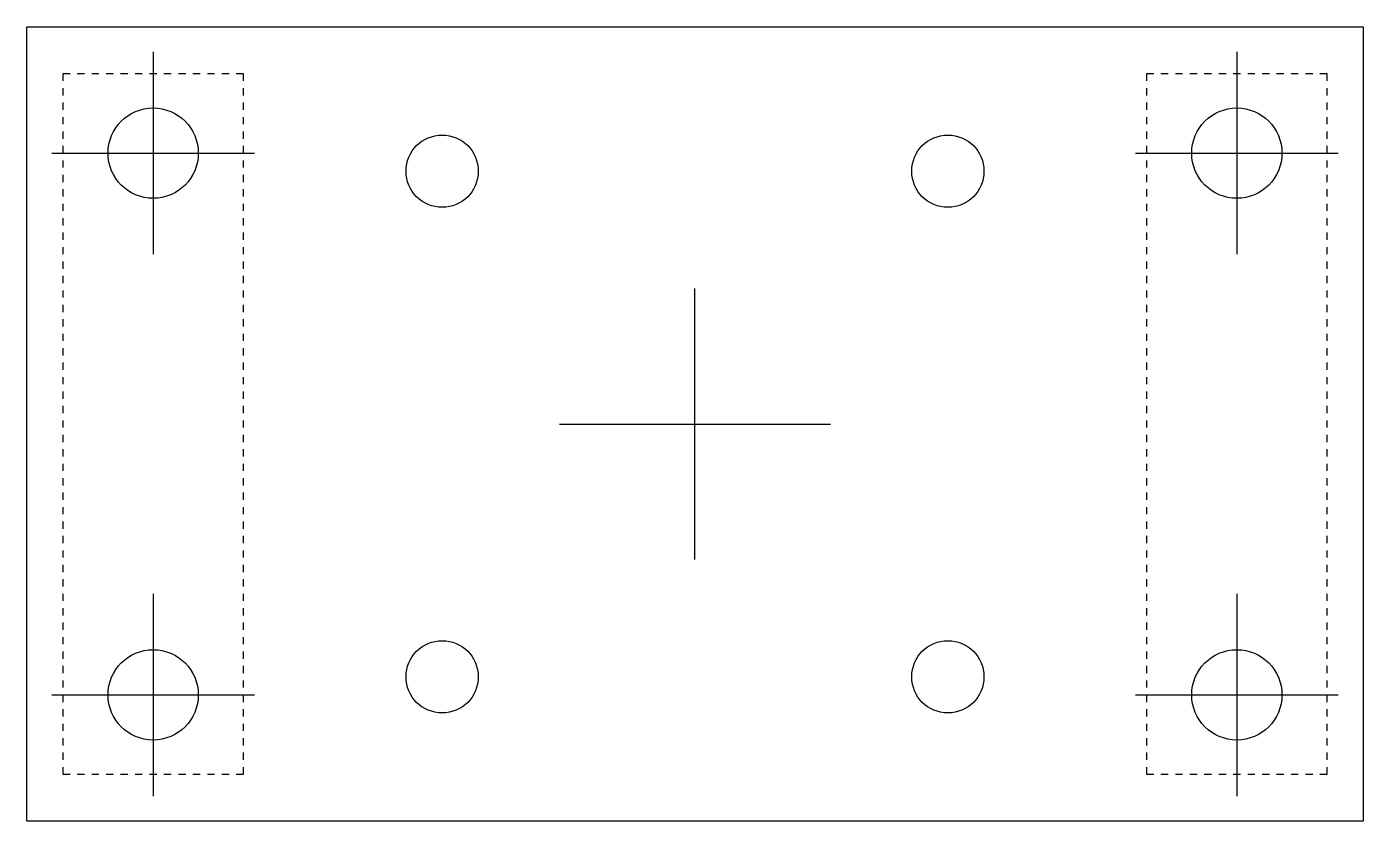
# Model space of a CAD drawing. Header units: millimetres. Extents: x -185 to 185, y -110 to 110.
import ezdxf

# ---------------------------------------------------------------- set-up
doc = ezdxf.new("R2010")
doc.units = ezdxf.units.MM
doc.linetypes.add('ZZ-HIDDEN-SO', pattern=[4, 2, -2])

msp = doc.modelspace()

# ---------------------------------------------------------------- linework, layer by layer
for p, q in [((-150, 103.01), (-150, 46.99)), ((150, 103.01), (150, 46.99)), ((-178.01, 75), (-121.99, 75)), ((121.99, 75), (178.01, 75)), ((0, -37.5), (0, 37.5)), ((-37.5, 0), (37.5, 0)), ((-150, -46.99), (-150, -103.01)), ((150, -46.99), (150, -103.01)), ((-178.01, -75), (-121.99, -75)), ((121.99, -75), (178.01, -75))]:
    msp.add_line(p, q)
msp.add_lwpolyline([(-185, -110), (-185, 110), (185, 110), (185, -110)], close=True)
at = {"linetype": 'ZZ-HIDDEN-SO'}
for points in [[(-175, 97), (-175, -97), (-125, -97), (-125, 97)], [(125, 97), (125, -97), (175, -97), (175, 97)]]:
    msp.add_lwpolyline(points, close=True, dxfattribs=at)
for centre, radius in [((-150, 75), 12.5), ((150, 75), 12.5), ((-70, 70), 10), ((70, 70), 10), ((-150, -75), 12.5), ((-70, -70), 10), ((70, -70), 10), ((150, -75), 12.5)]:
    msp.add_circle(centre, radius)

doc.saveas('drawing.dxf')
